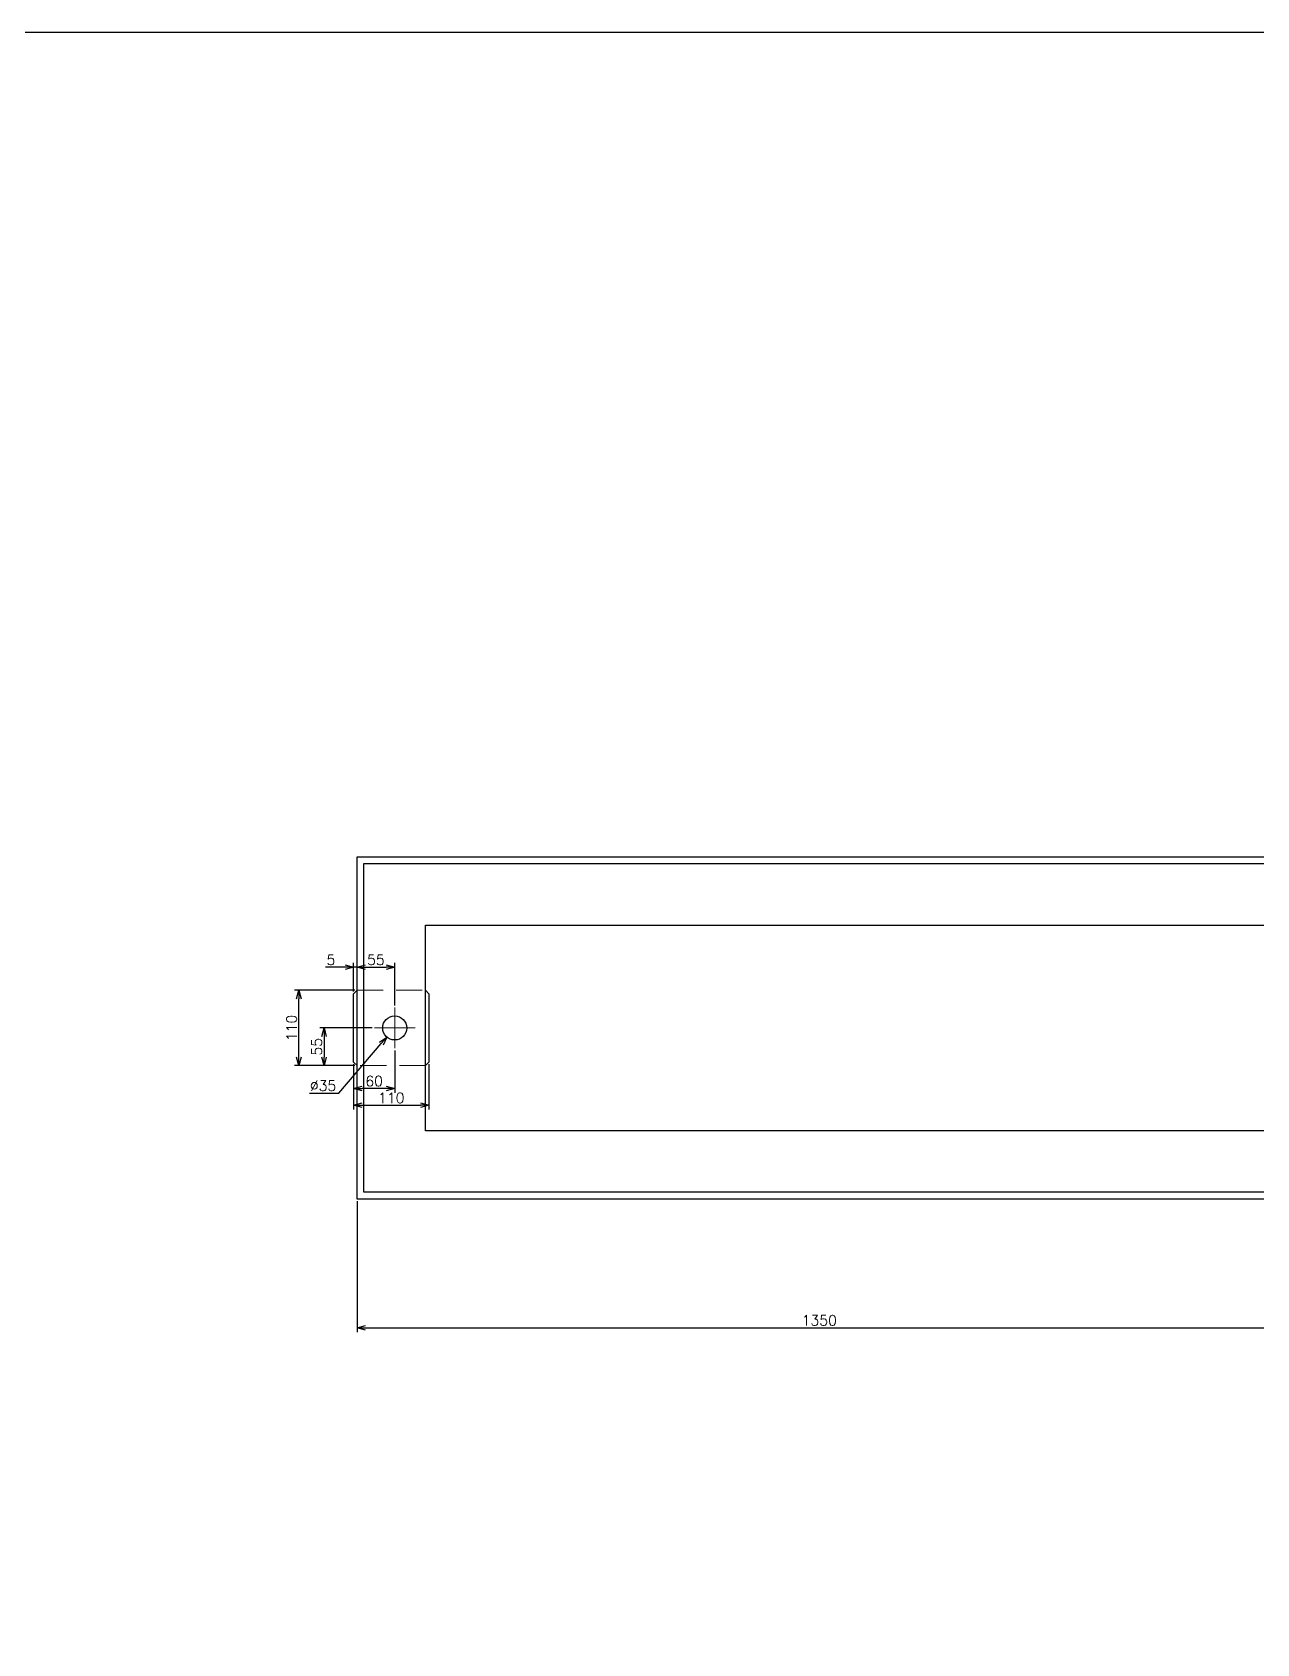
# Model space of a CAD drawing. Header units: millimetres. Extents: x -16130 to 36813, y -8099 to 27484.
# Drawn here: x -12519 to -10730, y 12528 to 14881 of the extents above; entities that cross this region are included whole.
import ezdxf

# ---------------------------------------------------------------- set-up
doc = ezdxf.new("R2010")
doc.units = ezdxf.units.MM
doc.header["$LTSCALE"] = 6
doc.header["$PDMODE"] = 99
doc.header["$PDSIZE"] = 1
doc.linetypes.add('CENTER2', pattern=[28.575, 19.05, -3.175, 3.175, -3.175])
doc.linetypes.add('HIDDEN', pattern=[9.525, 6.35, -3.175])
for name, color, linetype, lineweight in [('04_HIDDEN', 2, 'HIDDEN', 13), ('05_CENTER', 4, 'CENTER2', 13), ('08_DIM', 3, 'Continuous', 13)]:
    doc.layers.add(name, color=color, linetype=linetype, lineweight=lineweight)
doc.layers.add('10_DRAFT', color=8, linetype='Continuous', lineweight=0, plot=False)
doc.styles.add('KSS_TXT', font='txt.shx', dxfattribs={"bigfont": 'extfont2.shx'})
doc.dimstyles.new('KSS_DIM', dxfattribs={"dimtxt": 3, "dimasz": 2.5, "dimexe": 1.25, "dimexo": 0.625, "dimtad": 1, "dimdsep": 46, "dimtxsty": 'KSS_TXT', "dimblk": 'OPEN30', "dimcen": 0, "dimazin": 2, "dimtfac": 0.75, "dimtmove": 0, "dimatfit": 3, "dimldrblk": 'OPEN30', "dimfxl": 1, "dimtolj": 1, "dimarcsym": 0})
doc.dimstyles.new('KSS_DIM$3', dxfattribs={"dimtxt": 3, "dimasz": 2.5, "dimexe": 1.25, "dimexo": 0.625, "dimtad": 1, "dimtih": 1, "dimtoh": 1, "dimdsep": 46, "dimtxsty": 'KSS_TXT', "dimblk": 'OPEN30', "dimcen": 0, "dimazin": 2, "dimtfac": 0.75, "dimtofl": 0, "dimtmove": 0, "dimatfit": 3, "dimldrblk": 'OPEN30', "dimfxl": 1, "dimtolj": 1, "dimarcsym": 0})

# ---------------------------------------------------------------- blocks, each defined once
blk = doc.blocks.new('_Open30')
at = {"color": 0, "linetype": 'ByBlock', "lineweight": -2}
for p, q in [((-1, 0.27), (0, 0)), ((0, 0), (-1, -0.27)), ((0, 0), (-1, 0))]:
    blk.add_line(p, q, dxfattribs=at)
blk = doc.blocks.new('*D1744')
at = {"layer": '08_DIM', "color": 0, "lineweight": -2, "transparency": 16777216}
for p, q in [((-12022.1, 13426.8), (-12098.7, 13426.8)), ((-12092.5, 13414.3), (-12092.5, 13384.3)), ((-12047.4, 13371.8), (-12098.7, 13371.8))]:
    blk.add_line(p, q, dxfattribs=at)
at = {"layer": 'Defpoints', "color": 0, "transparency": 16777216}
for p in [(-12019, 13426.8), (-12092.5, 13371.8), (-12044.3, 13371.8)]:
    blk.add_point(p, dxfattribs=at)
at = {"layer": '08_DIM', "color": 0, "lineweight": -2, "transparency": 16777216, "xscale": 12.5, "yscale": 12.5, "zscale": 12.5}
for p, rotation in [((-12092.5, 13426.8), 90), ((-12092.5, 13371.8), 270)]:
    blk.add_blockref('_Open30', p, dxfattribs=dict(at, rotation=rotation))
at = {"layer": '08_DIM', "color": 0, "transparency": 16777216, "insert": (-12103.1, 13399.3), "char_height": 15, "attachment_point": 5, "rotation": 90, "style": 'KSS_TXT'}
blk.add_mtext('\\A1;55', dxfattribs=at)
blk = doc.blocks.new('*D1745')
at = {"layer": '08_DIM', "color": 0, "lineweight": -2, "transparency": 16777216}
for p, q in [((-12047.4, 13481.8), (-12135.6, 13481.8)), ((-12129.3, 13384.3), (-12129.3, 13469.3)), ((-12047.4, 13371.8), (-12135.6, 13371.8))]:
    blk.add_line(p, q, dxfattribs=at)
at = {"layer": 'Defpoints', "color": 0, "transparency": 16777216}
for p in [(-12129.3, 13481.8), (-12044.3, 13481.8), (-12044.3, 13371.8)]:
    blk.add_point(p, dxfattribs=at)
at = {"layer": '08_DIM', "color": 0, "lineweight": -2, "transparency": 16777216, "xscale": 12.5, "yscale": 12.5, "zscale": 12.5}
for p, rotation in [((-12129.3, 13481.8), 90), ((-12129.3, 13371.8), 270)]:
    blk.add_blockref('_Open30', p, dxfattribs=dict(at, rotation=rotation))
at = {"layer": '08_DIM', "color": 0, "transparency": 16777216, "insert": (-12139.9, 13426.8), "char_height": 15, "attachment_point": 5, "rotation": 90, "style": 'KSS_TXT'}
blk.add_mtext('\\A1;110', dxfattribs=at)
blk = doc.blocks.new('*D1748')
at = {"layer": '08_DIM', "color": 0, "lineweight": -2, "transparency": 16777216}
for p, q in [((-11989.3, 13393.9), (-11989.3, 13332.3)), ((-12049.3, 13373.7), (-12049.3, 13332.3)), ((-12001.8, 13338.5), (-12036.8, 13338.5))]:
    blk.add_line(p, q, dxfattribs=at)
at = {"layer": 'Defpoints', "color": 0, "transparency": 16777216}
for p in [(-11989.3, 13397.1), (-12049.3, 13376.8), (-12049.3, 13338.5)]:
    blk.add_point(p, dxfattribs=at)
at = {"layer": '08_DIM', "color": 0, "lineweight": -2, "transparency": 16777216, "xscale": 12.5, "yscale": 12.5, "zscale": 12.5, "rotation": 180}
blk.add_blockref('_Open30', (-12049.3, 13338.5), dxfattribs=at)
at = {"layer": '08_DIM', "color": 0, "lineweight": -2, "transparency": 16777216, "xscale": 12.5, "yscale": 12.5, "zscale": 12.5}
blk.add_blockref('_Open30', (-11989.3, 13338.5), dxfattribs=at)
at = {"layer": '08_DIM', "color": 0, "transparency": 16777216, "insert": (-12019.3, 13349.2), "char_height": 15, "attachment_point": 5, "style": 'KSS_TXT'}
blk.add_mtext('\\A1;60', dxfattribs=at)
blk = doc.blocks.new('*D1749')
at = {"layer": '08_DIM', "color": 0, "lineweight": -2, "transparency": 16777216}
for p, q in [((-12049.3, 13373.7), (-12049.3, 13307.8)), ((-11939.3, 13373.7), (-11939.3, 13307.8)), ((-12036.8, 13314.1), (-11951.8, 13314.1))]:
    blk.add_line(p, q, dxfattribs=at)
at = {"layer": 'Defpoints', "color": 0, "transparency": 16777216}
for p in [(-12049.3, 13376.8), (-11939.3, 13376.8), (-11939.3, 13314.1)]:
    blk.add_point(p, dxfattribs=at)
at = {"layer": '08_DIM', "color": 0, "lineweight": -2, "transparency": 16777216, "xscale": 12.5, "yscale": 12.5, "zscale": 12.5, "rotation": 180}
blk.add_blockref('_Open30', (-12049.3, 13314.1), dxfattribs=at)
at = {"layer": '08_DIM', "color": 0, "lineweight": -2, "transparency": 16777216, "xscale": 12.5, "yscale": 12.5, "zscale": 12.5}
blk.add_blockref('_Open30', (-11939.3, 13314.1), dxfattribs=at)
at = {"layer": '08_DIM', "color": 0, "transparency": 16777216, "insert": (-11994.3, 13324.7), "char_height": 15, "attachment_point": 5, "style": 'KSS_TXT'}
blk.add_mtext('\\A1;110', dxfattribs=at)
blk = doc.blocks.new('*D1750')
at = {"layer": '08_DIM', "color": 0, "lineweight": -2, "transparency": 16777216}
for p, q in [((-12061.8, 13515.6), (-12090.5, 13515.6)), ((-12049.3, 13479.9), (-12049.3, 13521.9)), ((-12044.3, 13515.6), (-12049.3, 13515.6)), ((-12044.3, 13484.9), (-12044.3, 13521.9)), ((-12031.8, 13515.6), (-12019.3, 13515.6))]:
    blk.add_line(p, q, dxfattribs=at)
at = {"layer": 'Defpoints', "color": 0, "transparency": 16777216}
for p in [(-12049.3, 13515.6), (-12049.3, 13476.8), (-12044.3, 13481.8)]:
    blk.add_point(p, dxfattribs=at)
at = {"layer": '08_DIM', "color": 0, "lineweight": -2, "transparency": 16777216, "xscale": 12.5, "yscale": 12.5, "zscale": 12.5}
blk.add_blockref('_Open30', (-12049.3, 13515.6), dxfattribs=at)
at = {"layer": '08_DIM', "color": 0, "lineweight": -2, "transparency": 16777216, "xscale": 12.5, "yscale": 12.5, "zscale": 12.5, "rotation": 180}
blk.add_blockref('_Open30', (-12044.3, 13515.6), dxfattribs=at)
at = {"layer": '08_DIM', "color": 0, "transparency": 16777216, "insert": (-12082.4, 13526.3), "char_height": 15, "attachment_point": 5, "style": 'KSS_TXT'}
blk.add_mtext('\\A1;5', dxfattribs=at)
blk = doc.blocks.new('*D1751')
at = {"layer": '08_DIM', "color": 0, "lineweight": -2, "transparency": 16777216}
for p, q in [((-12044.3, 13484.9), (-12044.3, 13521.9)), ((-12031.8, 13515.6), (-12001.8, 13515.6)), ((-11989.3, 13459.6), (-11989.3, 13521.9))]:
    blk.add_line(p, q, dxfattribs=at)
at = {"layer": 'Defpoints', "color": 0, "transparency": 16777216}
for p in [(-11989.3, 13515.6), (-12044.3, 13481.8), (-11989.3, 13456.5)]:
    blk.add_point(p, dxfattribs=at)
at = {"layer": '08_DIM', "color": 0, "lineweight": -2, "transparency": 16777216, "xscale": 12.5, "yscale": 12.5, "zscale": 12.5, "rotation": 180}
blk.add_blockref('_Open30', (-12044.3, 13515.6), dxfattribs=at)
at = {"layer": '08_DIM', "color": 0, "lineweight": -2, "transparency": 16777216, "xscale": 12.5, "yscale": 12.5, "zscale": 12.5}
blk.add_blockref('_Open30', (-11989.3, 13515.6), dxfattribs=at)
at = {"layer": '08_DIM', "color": 0, "transparency": 16777216, "insert": (-12016.8, 13526.3), "char_height": 15, "attachment_point": 5, "style": 'KSS_TXT'}
blk.add_mtext('\\A1;55', dxfattribs=at)
blk = doc.blocks.new('*D1752')
at = {"layer": '08_DIM', "color": 0, "lineweight": -2, "transparency": 16777216}
for p, q in [((-12070.8, 13331.8), (-12008.8, 13404)), ((-12113.9, 13331.8), (-12070.8, 13331.8))]:
    blk.add_line(p, q, dxfattribs=at)
at = {"layer": 'Defpoints', "color": 0, "transparency": 16777216}
for p in [(-11977.9, 13440.1), (-12000.7, 13413.5)]:
    blk.add_point(p, dxfattribs=at)
at = {"layer": '08_DIM', "color": 0, "lineweight": -2, "transparency": 16777216, "xscale": 12.5, "yscale": 12.5, "zscale": 12.5, "rotation": 49.37751500630487}
blk.add_blockref('_Open30', (-12000.7, 13413.5), dxfattribs=at)
at = {"layer": '08_DIM', "color": 0, "transparency": 16777216, "insert": (-12093.9, 13342.4), "char_height": 15, "attachment_point": 5, "style": 'KSS_TXT'}
blk.add_mtext('\\A1;%%C35', dxfattribs=at)
blk = doc.blocks.new('A$C2B834F33_1_1')
at = {"color": 0}
for p, q in [((0, 0), (-100, 0)), ((-100, -3), (-100, 0)), ((0, 0), (0, -100)), ((-93, -10), (-20, -10)), ((-10, -20), (-10, -93)), ((-3, -100), (0, -100))]:
    blk.add_line(p, q, dxfattribs=at)
for centre, radius, start, end in [((-93, -3), 7, 180, 270), ((-20, -20), 10, 0, 90), ((-3, -93), 7, 180, 270)]:
    blk.add_arc(centre, radius, start, end, dxfattribs=at)
blk = doc.blocks.new('M12Tz_1_1_1')
at = {"color": 0}
for radius in [6, 4.75]:
    blk.add_circle((0, 0), radius, dxfattribs=at)
at = {"layer": '05_CENTER'}
for p, q in [((10.3, 0), (-10.3, 0)), ((0, -10.3), (0, 10.3))]:
    blk.add_line(p, q, dxfattribs=at)
blk = doc.blocks.new('A$C44AE2DE1_1_1')
for p, q in [((-705, 700), (-700, 705)), ((-705, 600), (-705, 700)), ((-700, 705), (-600, 705)), ((-600, 705), (-595, 700)), ((600, 705), (595, 700)), ((700, 705), (600, 705)), ((705, 700), (700, 705)), ((705, 600), (705, 700)), ((-700, 595), (-705, 600)), ((-595, 600), (-600, 595)), ((595, 600), (600, 595)), ((700, 595), (705, 600)), ((-700, -595), (-705, -600)), ((-705, -600), (-705, -700)), ((-595, -600), (-600, -595)), ((700, -595), (705, -600)), ((705, -600), (705, -700)), ((-705, -700), (-700, -705)), ((-700, -705), (-600, -705)), ((-600, -705), (-595, -700)), ((600, -705), (595, -700)), ((700, -705), (600, -705)), ((705, -700), (700, -705))]:
    blk.add_line(p, q)
at = {"color": 0}
for p, q in [((-690, 600), (-690, -600)), ((-600, 610), (600, 610)), ((610, 600), (610, -97)), ((-2040, -240), (-2040, 240)), ((-2040, 240), (-700, 240)), ((-1950, -150), (-1950, 150)), ((-1950, 150), (-700, 150)), ((-2055, 50), (-2050, 55)), ((-2055, -50), (-2055, 50)), ((-1950, 55), (-1945, 50)), ((-1945, 50), (-1945, -50)), ((-2050, -55), (-2055, -50)), ((-1945, -50), (-1950, -55)), ((-700, -150), (-1950, -150)), ((610, -150), (610, -600)), ((-700, -240), (-2040, -240)), ((-600, -610), (575, -610))]:
    blk.add_line(p, q, dxfattribs=at)
for points in [[(-600, 700), (600, 700), (600, 600), (-600, 600)], [(-600, 600), (-700, 600), (-700, -600), (-600, -600)], [(600, 600), (700, 600), (700, -600), (600, -600)], [(-700, -250), (-2050, -250), (-2050, 250), (-700, 250)], [(575, -650), (600, -650), (600, -100), (575, -100)]]:
    blk.add_lwpolyline(points, close=True, dxfattribs=at)
at = {"color": 3}
for points in [[(600, -100), (595, -100), (600, -95), (600, -95)], [(600, -650), (595, -650), (600, -655), (600, -655)]]:
    blk.add_lwpolyline(points, close=True, dxfattribs=at)
at = {"color": 0}
blk.add_lwpolyline([(575, -600), (-600, -600), (-600, -700), (600, -700), (600, -600), (600, -600)], dxfattribs=at)
for centre in [(-655, 655), (655, 655), (-1995, 0), (-655, -655), (655, -655)]:
    blk.add_circle(centre, 17.5, dxfattribs=at)
at = {"layer": '04_HIDDEN'}
for p, q in [((-595, 700), (-595, 600)), ((595, 700), (595, 600)), ((-600, 595), (-700, 595)), ((600, 595), (700, 595)), ((-2050, 55), (-1950, 55)), ((-1950, -55), (-2050, -55)), ((-600, -595), (-700, -595)), ((-595, -700), (-595, -600)), ((575, -600), (600, -600)), ((575, -610), (600, -610)), ((595, -600), (600, -595)), ((595, -700), (595, -600)), ((600, -595), (700, -595))]:
    blk.add_line(p, q, dxfattribs=at)
at = {"layer": '05_CENTER'}
for p, q in [((-655, 625.3), (-655, 684.7)), ((655, 625.3), (655, 684.7)), ((-684.7, 655), (-625.3, 655)), ((684.7, 655), (625.3, 655)), ((-1995, -29.7), (-1995, 29.7)), ((-1965.3, 0), (-2024.7, 0)), ((562, -220), (612.9, -220)), ((562, -270), (612.9, -270)), ((562, -520), (612.9, -520)), ((562, -570), (612.9, -570)), ((-655, -625.3), (-655, -684.7)), ((655, -625.3), (655, -684.7)), ((-684.7, -655), (-625.3, -655)), ((684.7, -655), (625.3, -655))]:
    blk.add_line(p, q, dxfattribs=at)
at = {"layer": '10_DRAFT'}
for p, q in [((0, -26), (0, 26)), ((26, 0), (-26, 0)), ((-504.7, -164), (-484.4, -157.4)), ((-491.3, -170.8), (-497.8, -150.5)), ((575, -245), (600, -245)), ((575, -545), (600, -545))]:
    blk.add_line(p, q, dxfattribs=at)
at = {"xscale": -1, "rotation": 180}
blk.add_blockref('A$C2B834F33_1_1', (-600, 600), dxfattribs=at)
at = {"rotation": 180}
for p in [(600, 600), (600, -150)]:
    blk.add_blockref('A$C2B834F33_1_1', p, dxfattribs=at)
blk.add_blockref('A$C2B834F33_1_1', (-600, -600))
at = {"xscale": -1}
blk.add_blockref('A$C2B834F33_1_1', (600, -600), dxfattribs=at)
at = {"layer": '04_HIDDEN', "rotation": 180}
for p in [(587.5, -195), (587.5, -345), (587.5, -495)]:
    blk.add_blockref('M12Tz_1_1_1', p, dxfattribs=at)
blk = doc.blocks.new('*D1790')
at = {"layer": '08_DIM', "color": 0, "lineweight": -2, "transparency": 16777216}
for p, q in [((-12044.3, 13173.7), (-12044.3, 12982.8)), ((-10694.3, 12829.9), (-10694.3, 12995.3)), ((-12031.8, 12989), (-10706.8, 12989))]:
    blk.add_line(p, q, dxfattribs=at)
at = {"layer": 'Defpoints', "color": 0, "transparency": 16777216}
for p in [(-12044.3, 13176.8), (-10694.3, 12989), (-10694.3, 12826.8)]:
    blk.add_point(p, dxfattribs=at)
at = {"layer": '08_DIM', "color": 0, "lineweight": -2, "transparency": 16777216, "xscale": 12.5, "yscale": 12.5, "zscale": 12.5, "rotation": 180}
blk.add_blockref('_Open30', (-12044.3, 12989), dxfattribs=at)
at = {"layer": '08_DIM', "color": 0, "lineweight": -2, "transparency": 16777216, "xscale": 12.5, "yscale": 12.5, "zscale": 12.5}
blk.add_blockref('_Open30', (-10694.3, 12989), dxfattribs=at)
at = {"layer": '08_DIM', "color": 0, "transparency": 16777216, "insert": (-11369.3, 12999.7), "char_height": 15, "attachment_point": 5, "style": 'KSS_TXT'}
blk.add_mtext('\\A1;1350', dxfattribs=at)

msp = doc.modelspace()

# ---------------------------------------------------------------- linework, layer by layer
at = {"color": 2}
msp.add_lwpolyline([(-16130.25216, 14880.92178), (-1651.04794, 14880.92178), (-1651.04794, 6324.74419), (-16130.25216, 6324.74419)], close=True, dxfattribs=at)

# ---------------------------------------------------------------- block references
msp.add_blockref('A$C44AE2DE1_1_1', (-9994.26834, 13426.79212))

# ---------------------------------------------------------------- dimensions: what is measured, and where the dimension line sits
at = {"layer": '08_DIM'}
for base, p1, p2, picture, middle in [((-12049.2697, 13515.62976), (-12044.2697, 13481.79212), (-12049.2697, 13476.79212), '*D1750', (-12082.3947, 13526.26517)), ((-11989.26834, 13515.62976), (-12044.2697, 13481.79212), (-11989.26834, 13456.51382), '*D1751', (-12016.76902, 13526.27559)), ((-12049.2697, 13338.53019), (-11989.26834, 13397.07041), (-12049.2697, 13376.79212), '*D1748', (-12019.26902, 13349.15519)), ((-11939.2697, 13314.09779), (-12049.2697, 13376.79212), (-11939.2697, 13376.79212), '*D1749', (-11994.2697, 13324.72279)), ((-10694.26834, 12989.03698), (-12044.26834, 13176.79212), (-10694.26834, 12826.79212), '*D1790', (-11369.26834, 12999.6724))]:
    dim = msp.add_linear_dim(base=base, p1=p1, p2=p2, dimstyle='KSS_DIM', override={"dimscale": 5}, dxfattribs=at)
    dim.commit()
    dim.dimension.update_dxf_attribs({"geometry": picture, "text_midpoint": middle})
for base, p1, p2, picture, middle in [((-12129.31338, 13481.79212), (-12044.2697, 13371.79212), (-12044.2697, 13481.79212), '*D1745', (-12139.93838, 13426.79212)), ((-12092.49242, 13371.79212), (-12018.99004, 13426.79212), (-12044.2697, 13371.79212), '*D1744', (-12103.13825, 13399.29212))]:
    dim = msp.add_linear_dim(base=base, p1=p1, p2=p2, angle=90, dimstyle='KSS_DIM', override={"dimscale": 5}, dxfattribs=at)
    dim.commit()
    dim.dimension.update_dxf_attribs({"geometry": picture, "text_midpoint": middle})
dim = msp.add_diameter_dim_2p(p1=(-11977.87536, 13440.07557), p2=(-12000.66404, 13413.50867), dimstyle='KSS_DIM$3', override={"dimscale": 5, "dimpost": '%%C<>'}, dxfattribs=at)
dim.commit()
dim.dimension.update_dxf_attribs({"geometry": '*D1752', "text_midpoint": (-12093.8955, 13331.77899), "dimtype": 163})

doc.saveas('drawing.dxf')
